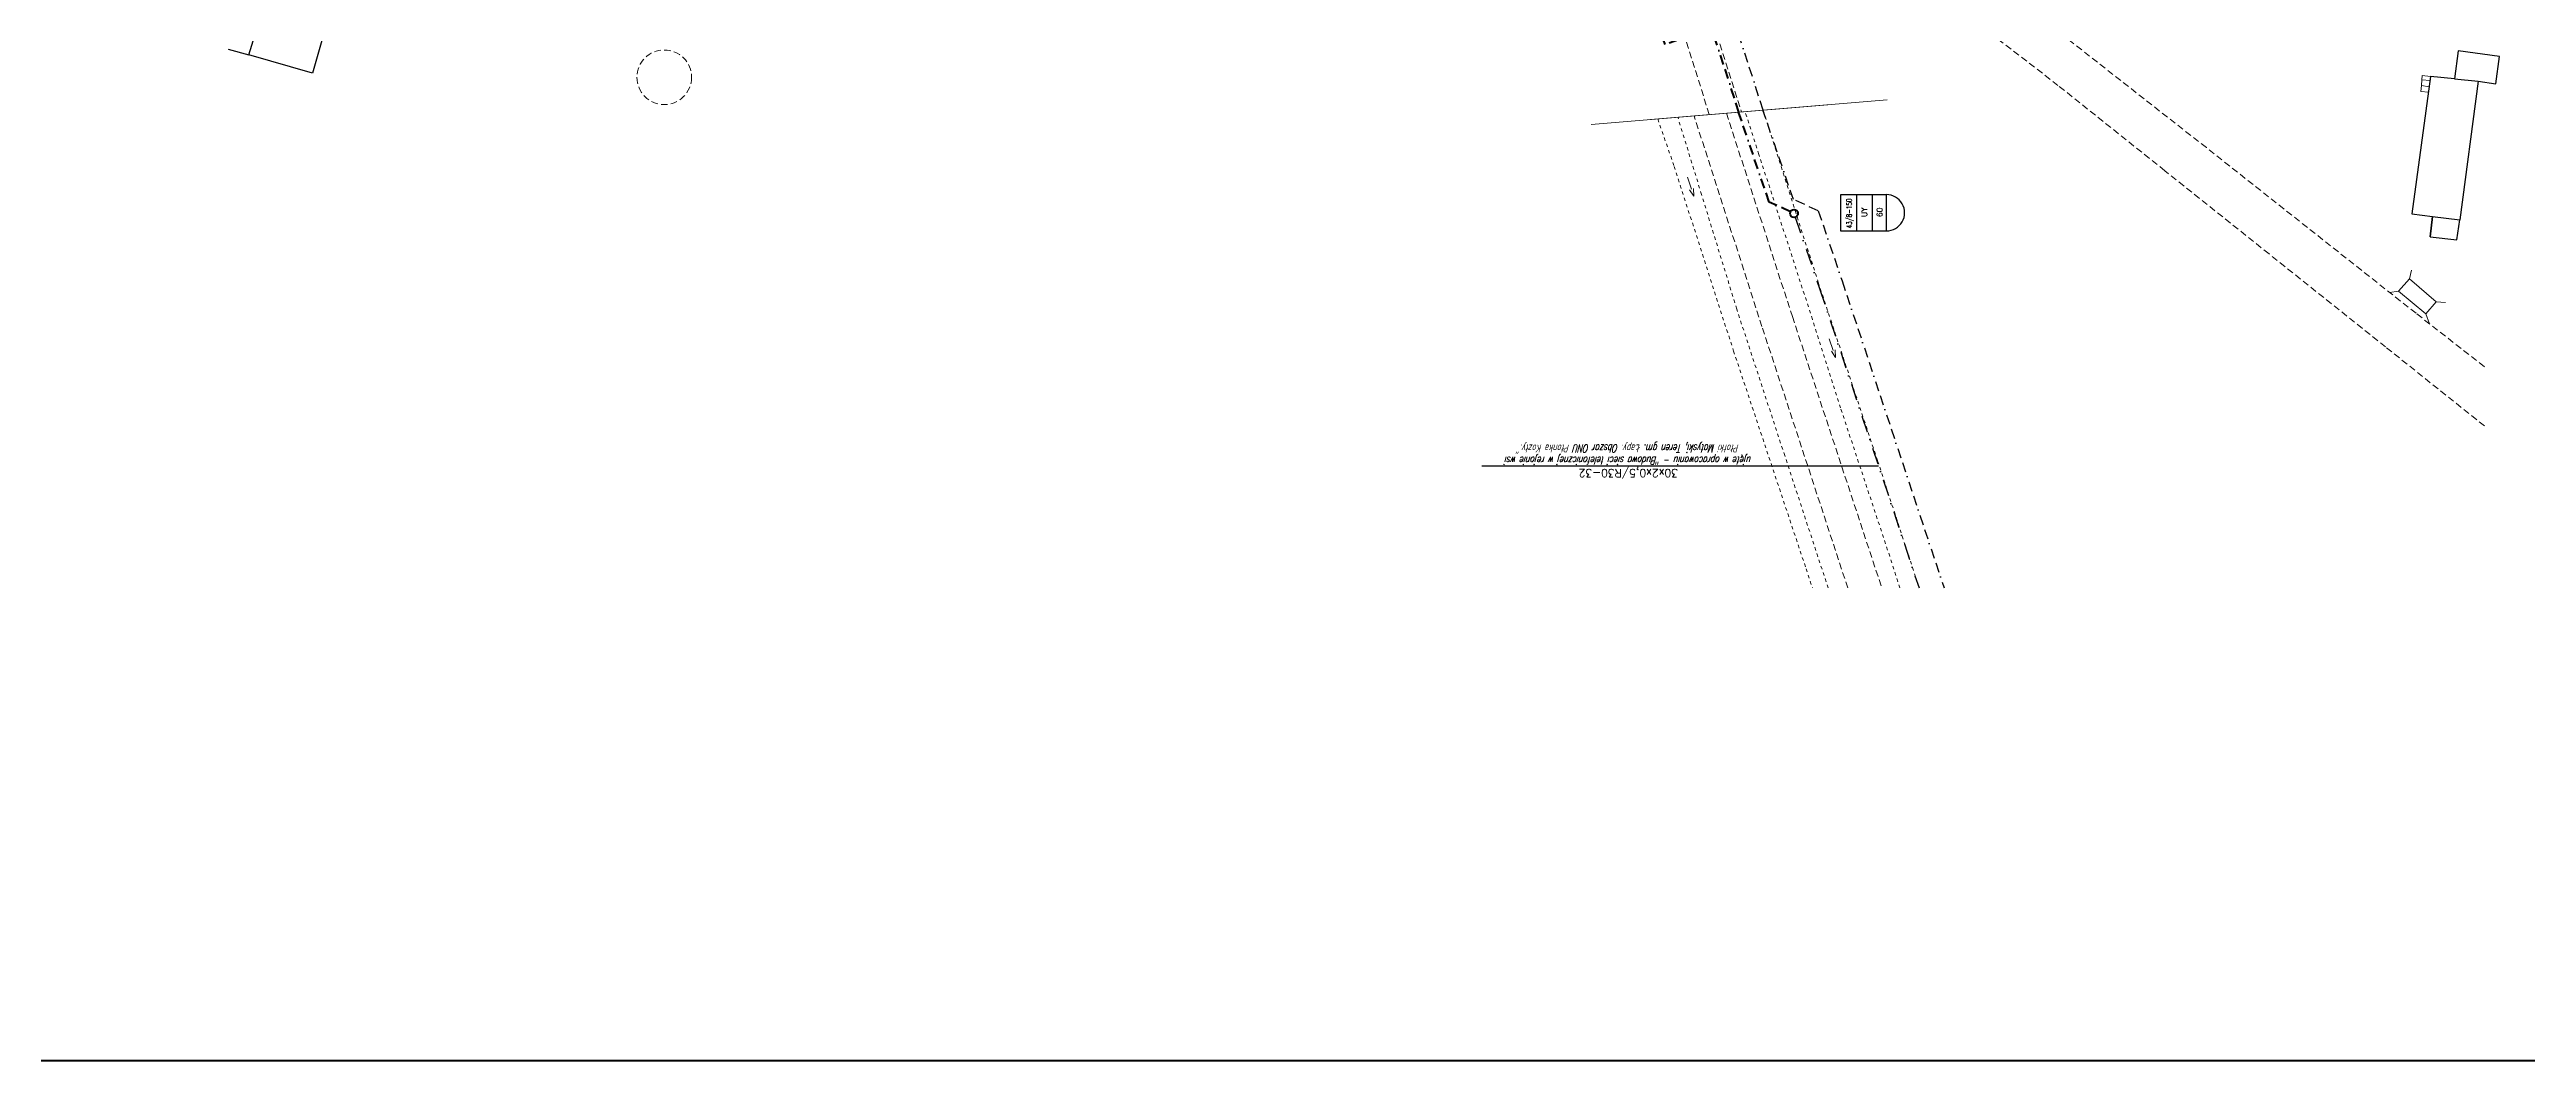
# Model space of a CAD drawing. Header units: millimetres. Extents: x 4848043 to 9699780, y 5827542 to 11659147.
# Drawn here: x 4849736.9 to 4850112.5, y 5827541.9 to 5827695.2 of the extents above; entities that cross this region are included whole.
import ezdxf
from ezdxf.enums import TextEntityAlignment as Align

# ---------------------------------------------------------------- set-up
doc = ezdxf.new("R2010")
doc.units = ezdxf.units.MM
doc.header["$MEASUREMENT"] = 0
for name, pattern in [('0', [0]), ('BORDER', [1.75, 0.5, -0.25, 0.5, -0.25, 0, -0.25]), ('DASHDOT', [1, 0.5, -0.25, 0, -0.25]), ('KOR', [1, 0.5, -0.5]), ('KOU', [1.5, 1, -0.5]), ('SCH', [0]), ('UOK', [1.5, 1, -0.5]), ('UPE', [0])]:
    doc.linetypes.add(name, pattern=pattern)
doc.layers.get('0').update_dxf_attribs({"lineweight": 18})
for name, color, linetype, lineweight in [('EBTPO_L_6', 9, '0', 18), ('EBUPP_L_3', 6, '0', 25), ('EUZPU_L_3', 250, 'KOR', 18), ('SDRPK_L_1', 7, 'KOU', 18), ('SDRPK_L_1_nowa_powiatówka', 7, 'KOU', 18), ('SDRPT_L_2', 7, '0', 18), ('SZWOW_T_2', 7, '0', 18), ('TEL kable doziemne proj.', 32, 'BORDER', 30), ('TES kable doziemne proj.', 4, 'BORDER', 40), ('TES złącza projektowane', 4, 'Continuous', 40), ('UEEPON_L_0', 14, 'UPE', 18), ('UKKPA_L_4', 7, 'UOK', 18)]:
    doc.layers.add(name, color=color, linetype=linetype, lineweight=lineweight)
for name, color, linetype in [('OPIS_KABLA', 30, 'Continuous'), ('TES kable doziemne istn.', 140, 'DASHDOT'), ('TES zakończenia istniejące', 140, 'Continuous')]:
    doc.layers.add(name, color=color, linetype=linetype)
doc.styles.add('ROMANS', font='simplex.shx')
doc.styles.add('SIMPLEX', font='simplex.shx', dxfattribs={"width": 0.8, "height": 1.5})

# ---------------------------------------------------------------- blocks, each defined once
blk = doc.blocks.new('KCI')
at = {"color": 0}
for p, q in [((0, 0), (1.585, 0)), ((1.585, 0.25), (2.5, 0)), ((1.585, -0.25), (2.5, 0))]:
    blk.add_line(p, q, dxfattribs=at)
blk = doc.blocks.new('TE_SLAP')
blk.add_circle((0, 0), 0.5)
blk = doc.blocks.new('ZLOP')
for p, q in [((9.15, 0), (0, 0)), ((0, 0), (0, -11.62)), ((9.15, -11.62), (9.15, 0)), ((9.15, -4), (0, -4)), ((9.15, -8), (0, -8)), ((0, -11.62), (9.15, -11.62))]:
    blk.add_line(p, q)
blk.add_arc((4.58, -11.62), 4.58, 180, 0)
at = {"style": 'ROMANS', "width": 0.713756}
blk.add_attdef('MUFA', text='', height=1.41, dxfattribs=at).set_placement((0.63, -2.88), (8.18, -2.88), align=Align.FIT)
at = {"style": 'ROMANS'}
for tag, p in [('LACZNIK', (4.71, -6.72)), ('PARY', (4.69, -10.56))]:
    blk.add_attdef(tag, text='', height=1.41, dxfattribs=at).set_placement(p, align=Align.CENTER)
for tag, flags, p in [('NRZL', 4, (4.68, -14.12)), ('BOKT', 1, (4.69, -17.8))]:
    blk.add_attdef(tag, text='', height=1.41, dxfattribs=dict(at, flags=flags)).set_placement(p, align=Align.CENTER)

msp = doc.modelspace()

# ---------------------------------------------------------------- linework, layer by layer
at = {"layer": 'EBTPO_L_6', "linetype": '0'}
for p, q in [((4850096.45, 5827688.87), (4850096.53, 5827689.74)), ((4850096.53, 5827689.74), (4850096.6, 5827690.6)), ((4850096.6, 5827690.6), (4850096.65, 5827691.25)), ((4850096.65, 5827691.25), (4850096.65, 5827691.25))]:
    msp.add_line(p, q, dxfattribs=at)
at = {"layer": 'EBTPO_L_6', "linetype": 'SCH'}
for p, q in [((4850097.71, 5827689.57), (4850096.53, 5827689.74)), ((4850096.6, 5827690.6), (4850097.84, 5827690.49)), ((4850096.65, 5827691.25), (4850097.92, 5827691.1)), ((4850097.6, 5827688.75), (4850096.45, 5827688.87))]:
    msp.add_line(p, q, dxfattribs=at)
at = {"layer": 'EBUPP_L_3', "linetype": '0'}
for p, q in [((4849781.34, 5827707.55), (4849776.82, 5827691.64)), ((4849767.16, 5827694.39), (4849768.51, 5827698.81)), ((4849764.02, 5827695.29), (4849767.16, 5827694.39)), ((4849776.82, 5827691.64), (4849767.16, 5827694.39)), ((4850102.1, 5827695), (4850101.53, 5827690.76)), ((4850108.37, 5827694.16), (4850102.1, 5827695)), ((4850107.82, 5827690.03), (4850108.37, 5827694.16)), ((4850097.92, 5827691.1), (4850095.09, 5827670.28)), ((4850101.53, 5827690.76), (4850097.92, 5827691.1)), ((4850101.53, 5827690.76), (4850105.16, 5827690.39)), ((4850105.16, 5827690.39), (4850102.35, 5827669.37)), ((4850105.16, 5827690.39), (4850107.82, 5827690.03)), ((4850095.09, 5827670.28), (4850098.21, 5827669.86)), ((4850098.21, 5827669.86), (4850097.87, 5827666.8)), ((4850097.87, 5827666.8), (4850098.21, 5827669.86)), ((4850097.87, 5827666.8), (4850101.93, 5827666.35)), ((4850098.21, 5827669.86), (4850102.35, 5827669.37)), ((4850101.93, 5827666.35), (4850102.35, 5827669.37))]:
    msp.add_line(p, q, dxfattribs=at)
at = {"layer": 'EUZPU_L_3', "linetype": 'KOR'}
for p, q in [((4849996.09, 5827679.31), (4849993.99, 5827685.79)), ((4849996.75, 5827686.02), (4850005.08, 5827659.91)), ((4849980.75, 5827684.68), (4849983.25, 5827677.48)), ((4849987.4, 5827673.21), (4849983.8, 5827684.94)), ((4850004.22, 5827654.27), (4849996.09, 5827679.31)), ((4849983.25, 5827677.48), (4849992.25, 5827649.48)), ((4849992.73, 5827655.85), (4849987.4, 5827673.21)), ((4850005.08, 5827659.91), (4850014.1, 5827632.81)), ((4850000.01, 5827633.61), (4849992.73, 5827655.85)), ((4850008.47, 5827640.86), (4850004.22, 5827654.27)), ((4849992.25, 5827649.48), (4850003.25, 5827616.45)), ((4850015.93, 5827618.34), (4850008.47, 5827640.86)), ((4850006.6, 5827613.53), (4850000.01, 5827633.61)), ((4850014.1, 5827632.81), (4850020.39, 5827613.53)), ((4850017.46, 5827613.53), (4850015.93, 5827618.34)), ((4850003.25, 5827616.45), (4850004.22, 5827613.53))]:
    msp.add_line(p, q, dxfattribs=at)
at = {"layer": 'OPIS_KABLA'}
msp.add_line((4850014.25, 5827631.99), (4849954.07, 5827631.99), dxfattribs=at)
at = {"layer": 'SDRPK_L_1', "linetype": 'KOU'}
for p, q in [((4850063.93, 5827680.33), (4850027.07, 5827709.24)), ((4850041.44, 5827689.77), (4850026.84, 5827701.06)), ((4850057.65, 5827676.82), (4850041.44, 5827689.77)), ((4850095.72, 5827655.2), (4850063.93, 5827680.33)), ((4850073.44, 5827664.21), (4850057.65, 5827676.82)), ((4850091.1, 5827650.1), (4850073.44, 5827664.21)), ((4850106.09, 5827647.1), (4850095.72, 5827655.2)), ((4850106.09, 5827638.12), (4850091.1, 5827650.1))]:
    msp.add_line(p, q, dxfattribs=at)
at = {"layer": 'SDRPK_L_1_nowa_powiatówka', "linetype": 'KOU'}
for p, q in [((4849988.57, 5827685.34), (4849977.5, 5827720.55)), ((4849981.97, 5827721.78), (4849993.46, 5827685.75)), ((4849991.17, 5827685.56), (4850001.17, 5827654.7)), ((4849996.56, 5827653.19), (4849986.27, 5827685.15)), ((4850009.57, 5827613.53), (4849996.56, 5827653.19)), ((4850001.17, 5827654.7), (4850014.73, 5827613.53))]:
    msp.add_line(p, q, dxfattribs=at)
at = {"layer": 'SDRPT_L_2', "linetype": '0'}
for p, q in [((4850094.71, 5827660.41), (4850093.07, 5827658.57)), ((4850094.71, 5827660.41), (4850095.03, 5827661.76)), ((4850098.78, 5827656.93), (4850094.71, 5827660.41)), ((4850093.07, 5827658.57), (4850091.71, 5827658.37)), ((4850093.07, 5827658.57), (4850097.23, 5827655.14)), ((4850097.23, 5827655.14), (4850098.78, 5827656.93)), ((4850098.78, 5827656.93), (4850100.18, 5827656.83)), ((4850097.23, 5827655.14), (4850097.76, 5827653.6))]:
    msp.add_line(p, q, dxfattribs=at)
at = {"layer": 'TEL kable doziemne proj.', "color": 34, "ltscale": 3}
for p, q in [((4850005.09, 5827670.74), (4850008.71, 5827660.1)), ((4850008.71, 5827660.1), (4850024.17, 5827613.53))]:
    msp.add_line(p, q, dxfattribs=at)
at = {"layer": 'TEL kable doziemne proj.', "ltscale": 3}
for points in [[(4849996.75, 5827686.02), (4849991.2, 5827703.13), (4849977.28, 5827698.18), (4849959.76, 5827747.38), (4849942.77, 5827761.31), (4849939.87, 5827763.11), (4849937.7, 5827765.36), (4849934.97, 5827767.22), (4849938.64, 5827783.46)], [(4850005.09, 5827670.74), (4850001.33, 5827672.47), (4849996.71, 5827686.02)]]:
    msp.add_lwpolyline(points, dxfattribs=at)
at = {"layer": 'TES kable doziemne istn.', "ltscale": 5}
for p, q in [((4850001.61, 5827669.78), (4850005.3, 5827658.94)), ((4850005.29, 5827658.96), (4850020.38, 5827613.53))]:
    msp.add_line(p, q, dxfattribs=at)
at = {"layer": 'TES kable doziemne proj.', "ltscale": 3}
for points in [[(4849993.07, 5827685.71), (4849988.92, 5827698.5), (4849981.88, 5827695.99), (4849962.82, 5827749.53), (4849944.87, 5827764.25), (4849942.15, 5827765.93), (4849940.03, 5827768.13), (4849939.02, 5827768.82), (4849940.85, 5827776.9), (4849934.43, 5827779.25), (4849927.54, 5827781.36), (4849926.1, 5827782.45), (4849921.87, 5827783.48)], [(4850000.87, 5827670.6), (4849997.66, 5827672.07), (4849993.01, 5827685.71)]]:
    msp.add_lwpolyline(points, dxfattribs=at)
at = {"layer": 'TES złącza projektowane', "color": 0}
msp.add_line((4849348.27, 5827541.86), (4850639.81, 5827541.86), dxfattribs=at)
at = {"layer": 'UEEPON_L_0', "linetype": 'ByBlock', "ltscale": 5}
for p, q in [((4849970.66, 5827683.84), (4850006.54, 5827686.84)), ((4849979.68, 5827684.59), (4850015.55, 5827687.6))]:
    msp.add_line(p, q, dxfattribs=at)
at = {"layer": 'UKKPA_L_4', "color": 7}
msp.add_circle((4849830.14, 5827691), 4.14, dxfattribs=at)

# ---------------------------------------------------------------- block references
at = {"layer": 'SZWOW_T_2', "xscale": 1.19999999969376, "yscale": 1.19999999969376, "zscale": 1.19999999969376, "rotation": 288.7672371996283}
for p in [(4849985.26, 5827675.83), (4850006.75, 5827651.35)]:
    msp.add_blockref('KCI', p, dxfattribs=at)
at = {"layer": 'TES zakończenia istniejące', "linetype": 'ByBlock', "ltscale": 5, "xscale": 0.6, "yscale": 0.6, "zscale": 0.6, "rotation": 90.00000000385552}
msp.add_blockref('ZLOP', (4850008.47, 5827667.7), dxfattribs=at).add_auto_attribs({'MUFA': '43/8-150', 'LACZNIK': 'UY', 'PARY': '60'})
at = {"layer": 'TES złącza projektowane', "xscale": 1.2, "yscale": 1.2, "zscale": 1.2, "rotation": 88.97723720235952}
msp.add_blockref('TE_SLAP', (4850001.42, 5827670.35), dxfattribs=at)

# ---------------------------------------------------------------- texts
at = {"layer": 'OPIS_KABLA', "style": 'SIMPLEX', "oblique": 15, "width": 0.7}
for s, p in [('ujęte w opracowaniu - "Budowa sieci telefonicznej w rejonie wsi', (4849976.3, 5827633.45)), ('Płotki Matyski, Teren gm. Łapy. Obszar ONU Płonka Kozły."', (4849976.3, 5827635.3))]:
    msp.add_text(s, height=1.2, rotation=179.9998, dxfattribs=at).set_placement(p, align=Align.CENTER)
at = {"layer": 'OPIS_KABLA', "style": 'SIMPLEX'}
msp.add_text('30x2x0,5/R30-32', height=1.2, rotation=179.9998, dxfattribs=at).set_placement((4849976.3, 5827631.56), align=Align.CENTER)

doc.saveas('drawing.dxf')
